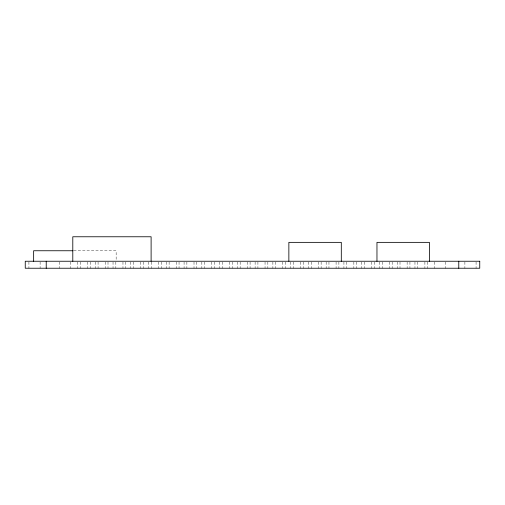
<?xml version="1.0" encoding="UTF-8"?>
<svg xmlns="http://www.w3.org/2000/svg" width="505" height="505" viewBox="0 0 505 505"><rect width="100%" height="100%" fill="white"/><g stroke="black" fill="none" stroke-linecap="round" stroke-linejoin="round"><path stroke-width="0.38" stroke-dasharray="2.52 1.89" d="M73.717 250.751L116.15 250.751L116.15 259.74M476.076 262.019L476.076 268.231M464.89 262.019L464.89 268.231M445.662 262.019L445.662 268.231M434.477 262.019L434.477 268.231M427.691 262.019L427.691 268.231M424.894 262.019L424.894 268.231M417.761 262.019L417.761 268.231M414.965 262.019L414.965 268.231M409.934 262.019L409.934 268.231M407.131 262.019L407.131 268.231M400.004 262.019L400.004 268.231M397.208 262.019L397.208 268.231M392.17 262.019L392.17 268.231M389.374 262.019L389.374 268.231M382.241 262.019L382.241 268.231M379.444 262.019L379.444 268.231M374.407 262.019L374.407 268.231M371.611 262.019L371.611 268.231M364.484 262.019L364.484 268.231M361.681 262.019L361.681 268.231M356.65 262.019L356.65 268.231M353.853 262.019L353.853 268.231M346.72 262.019L346.72 268.231M343.924 262.019L343.924 268.231M338.887 262.019L338.887 268.231M336.09 262.019L336.09 268.231M328.957 262.019L328.957 268.231M326.161 262.019L326.161 268.231M321.13 262.019L321.13 268.231M318.333 262.019L318.333 268.231M311.2 262.019L311.2 268.231M308.404 262.019L308.404 268.231M303.366 262.019L303.366 268.231M300.57 262.019L300.57 268.231M293.437 262.019L293.437 268.231M290.64 262.019L290.64 268.231M285.609 262.019L285.609 268.231M282.813 262.019L282.813 268.231M275.68 262.019L275.68 268.231M272.883 262.019L272.883 268.231M267.846 262.019L267.846 268.231M265.049 262.019L265.049 268.231M257.916 262.019L257.916 268.231M255.12 262.019L255.12 268.231M250.089 262.019L250.089 268.231M247.292 262.019L247.292 268.231M240.159 262.019L240.159 268.231M237.363 262.019L237.363 268.231M232.325 262.019L232.325 268.231M229.529 262.019L229.529 268.231M222.396 262.019L222.396 268.231M219.599 262.019L219.599 268.231M214.568 262.019L214.568 268.231M211.772 262.019L211.772 268.231M204.639 262.019L204.639 268.231M201.842 262.019L201.842 268.231M196.805 262.019L196.805 268.231M194.008 262.019L194.008 268.231M186.875 262.019L186.875 268.231M184.079 262.019L184.079 268.231M179.048 262.019L179.048 268.231M176.245 262.019L176.245 268.231M169.118 262.019L169.118 268.231M166.322 262.019L166.322 268.231M161.284 262.019L161.284 268.231M158.488 262.019L158.488 268.231M151.355 262.019L151.355 268.231M148.558 262.019L148.558 268.231M143.521 262.019L143.521 268.231M140.725 262.019L140.725 268.231M133.598 262.019L133.598 268.231M130.795 262.019L130.795 268.231M125.764 262.019L125.764 268.231M122.968 262.019L122.968 268.231M115.834 262.019L115.834 268.231M113.038 262.019L113.038 268.231M108.001 262.019L108.001 268.231M105.204 262.019L105.204 268.231M98.071 262.019L98.071 268.231M95.275 262.019L95.275 268.231M90.243 262.019L90.243 268.231M87.447 262.019L87.447 268.231M80.314 262.019L80.314 268.231M77.517 262.019L77.517 268.231M70.523 262.019L70.523 268.231M59.337 262.019L59.337 268.231M40.11 262.019L40.11 268.231M28.924 262.019L28.924 268.231"/><path stroke-width="0.76" d="M72.928 250.751L33.639 250.751L33.639 261.243M458.774 261.243L458.774 268.231M429.408 261.243L429.408 242.362L376.964 242.362L376.964 261.243M341.304 261.243L341.304 242.362L288.86 242.362L288.86 261.243M151.109 261.243L151.109 236.769L72.796 236.769L72.796 261.243M46.226 261.243L46.226 268.231M479.75 261.243L25.25 261.243L25.25 268.231L479.75 268.231L479.75 261.243"/></g></svg>
